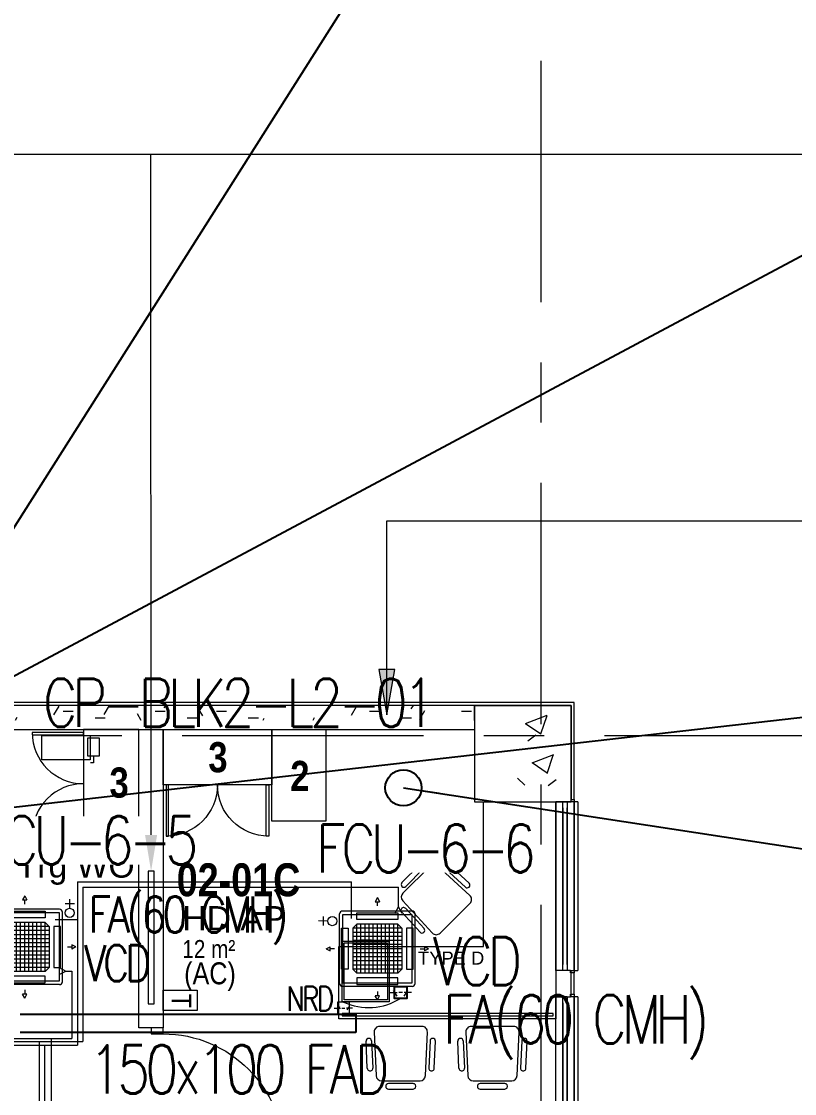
# Model space of a CAD drawing. Header units: millimetres. Extents: x 50620 to 404449, y -131543 to 97.
# Drawn here: x 359082 to 365490, y -30968 to -22075 of the extents above; entities that cross this region are included whole.
import ezdxf

# ---------------------------------------------------------------- set-up
doc = ezdxf.new("R2010")
doc.units = ezdxf.units.MM
for name, pattern in [('CONTINOUS', [0]), ('IDA - Grid Line', [3500, 2000, -500, 500, -500]), ('IDA - Hidden 065', [537.5, 375, -162.5])]:
    doc.linetypes.add(name, pattern=pattern)
for name, color, linetype, lineweight in [('1599_DB_A_BLK2_HQ_R21-2ND STOREY 20230517--$0$A-_DOOR----_E', 8, 'Continuous', 9), ('1599_DB_A_BLK2_HQ_R21-2ND STOREY 20230517--$0$A-_GENM----_M', 8, 'Continuous', 9), ('1599_DB_A_BLK2_HQ_R21-2ND STOREY 20230517--$0$A-_WIND----_E', 8, 'Continuous', 9), ('1599_DB_A_BLK2_HQ_R21-2ND STOREY 20230517--$0$S-_COLN----_E', 8, 'Continuous', 9), ('_CATCHMENT_DRAIN', 8, 'Continuous', 0), ('A-_ANOTTEXT_T', 8, 'Continuous', 0), ('A-_FLOR----_E', 8, 'Continuous', 9), ('A-_GENM----_M', 8, 'Continuous', 9), ('A-_HANR----_E1', 8, 'Continuous', 9), ('A-_HANR----_E3', 8, 'Continuous', 9), ('A-_ROOMNAME_A', 8, 'Continuous', 9), ('A-_WALL----_E', 8, 'Continuous', 9), ('A-_WALL----_E-1', 8, 'Continuous', 18), ('A-_WALL----_H-2', 8, 'Continuous', 9), ('A-_WALLPRTN_E', 8, 'Continuous', 9), ('A-_WIND----_E', 8, 'Continuous', 9), ('A-DETL-____-OTLN-5', 8, 'IDA - Hidden 065', 9), ('M-_ACMV TX', 6, 'Continuous', 25), ('M-_ACON----_E-N', 7, 'Continuous', 9), ('M-_ARCHI', 8, 'Continuous', 5), ('M-AC-TEXT', 5, 'CONTINOUS', 25), ('M-ACMV_CDP', 190, 'DRAIN_PIPE', 13), ('M-ACMV_CP', 1, 'Continuous', 20), ('M-ACMV_FAD', 3, 'Continuous', 25), ('M-ACMV_FAF', 3, 'Continuous', 25), ('M-ACMV_FCU', 5, 'Continuous', 25), ('M-ACMV_FLEXD', 222, 'Continuous', 25), ('M-ACMV_PW', 8, 'REFRIGERANT', 25), ('M-ACMV_REF-P', 134, '500-1-RP', 9), ('M-ACMV_REMOTE', 222, 'Continuous', 5), ('M-FA TEXT', 3, 'Continuous', 25), ('M_ACMV_ANNOTATION', 7, 'Continuous', 20), ('S-_COLN----_E', 8, 'Continuous', 5), ('S-_COLN----_E-1', 8, 'Continuous', 5), ('S-_COLN----_E-2', 8, 'Continuous', 5)]:
    doc.layers.add(name, color=color, linetype=linetype, lineweight=lineweight)
doc.layers.add('S-_ANOTGRID_E-1', color=9, linetype='IDA - Grid Line', lineweight=5, true_color=0x808080)
doc.styles.add('1599_DB_A_BLK2_HQ_R21-2ND STOREY 20230517--$0$Arial', font='arial.ttf')
doc.styles.add('Arial', font='arial.ttf', dxfattribs={"width": 0.8, "height": 300})
doc.styles.add('Arial Narrow', font='ARIALN.TTF', dxfattribs={"height": 100})
doc.styles.add('Arial Narrow_2', font='ARIALN.TTF', dxfattribs={"height": 90})
doc.styles.add('Arial Narrow_4', font='ARIALN.TTF', dxfattribs={"height": 375})
doc.styles.add('Arial Narrow_B_2', font='ARIALNB.TTF', dxfattribs={"height": 500})
doc.styles.add('Arial Narrow_B_4', font='ARIALNB.TTF', dxfattribs={"height": 500})
doc.styles.add('Arial_3', font='arial.ttf', dxfattribs={"height": 500})
doc.styles.add('ROMANS', font='romans.shx', dxfattribs={"width": 0.8})
doc.styles.get("Standard").update_dxf_attribs({"font": 'arial.ttf'})
doc.linetypes.add('500-1-RP', pattern='A,0.75,-0.5,0.75,-0.5,0.75,-0.5,0.75,-1.7,["RP",Standard,S=1,R=0,X=-1,Y=-0.5],-1.7', length=7.9)
doc.linetypes.add('BATTING', pattern='A,0.0001,-0.1,[134,ltypeshp.shx,S=0.1,R=0,X=-0.1,Y=0],-0.2,[134,ltypeshp.shx,S=0.1,R=180,X=0.1,Y=0],-0.1', length=0.4001)
doc.linetypes.add('DRAIN_PIPE', pattern='A,0.5,-0.2,["D",Standard,S=0.1,R=0,X=-0.1,Y=-0.05],-0.25', length=0.95)
doc.linetypes.add('REFRIGERANT', pattern='A,15,-5.08,["R",Standard,S=2.54,R=0,X=-2.54,Y=-1.27],-5.08', length=25.16)
doc.dimstyles.get("Standard").update_dxf_attribs({"dimtxt": 200, "dimasz": 150, "dimexe": 0.18, "dimexo": 0.0625, "dimgap": 10, "dimtad": 1, "dimtih": 1, "dimtoh": 1, "dimdec": 0, "dimzin": 0, "dimdsep": 46, "dimtxsty": 'Standard', "dimcen": 0.09, "dimclrd": 256, "dimclre": 256, "dimclrt": 256, "dimadec": 0, "dimazin": 0, "dimtfac": 1, "dimtdec": 0, "dimtofl": 0, "dimtmove": 0, "dimatfit": 3, "dimfxl": 1, "dimtolj": 1, "dimtzin": 0, "dimarcsym": 1})
pattern_1 = [(360, (102886.37, 38752.37), (1016, 254), [83.82, -678.18, 83.82, -678.18, -4064]), (360, (102886.37, 38752.37), (1016, 254), [-1524, 83.82, -1440.18, 83.82, -678.18, -1778]), (360, (102886.37, 38752.37), (1016, 254), [-3810, 83.82, -424.18, 83.82, -1186.18]), (120, (103267.37, 38879.37), (-727.97045, 752.8818), [83.82, -678.18, 83.82, -678.18, -4064]), (120, (103267.37, 38879.37), (-727.97045, 752.8818), [-1524, 83.82, -1440.18, 83.82, -678.18, -1778]), (120, (103267.37, 38879.37), (-727.97045, 752.8818), [-3810, 83.82, -424.18, 83.82, -1186.18]), (240, (103394.37, 39387.37), (-288.02955, -1006.8818), [83.82, -678.18, 83.82, -678.18, -4064]), (240, (103394.37, 39387.37), (-288.02955, -1006.8818), [-1524, 83.82, -1440.18, 83.82, -678.18, -1778]), (240, (103394.37, 39387.37), (-288.02955, -1006.8818), [-3810, 83.82, -424.18, 83.82, -1186.18])]

# ---------------------------------------------------------------- blocks, each defined once
blk = doc.blocks.new('A$C7208cd76')
at = {"layer": 'M-ACMV_FCU', "lineweight": 15}
for p, q in [((0, 424.1), (-17, 390.2)), ((-17, 390.2), (17, 390.2)), ((0, 424.1), (17, 390.2)), ((0, 356.2), (0, 390.2)), ((-312.5, 288.8), (-312.5, -288.8)), ((288.8, 312.5), (-288.8, 312.5)), ((288.9, 312.6), (288.9, 312.6)), ((312.5, 288.8), (312.5, -288.8)), ((312.6, 288.9), (312.6, 288.9)), ((-202.6, 169.6), (-169.6, 202.6)), ((-169.6, 202.6), (169.6, 202.6)), ((-169.6, 202.6), (-169.6, -202.6)), ((-135.7, 202.6), (-135.7, -202.6)), ((-101.8, 202.6), (-101.8, -202.6)), ((-67.9, 202.6), (-67.9, -202.6)), ((-33.9, 202.6), (-33.9, -202.6)), ((0, 202.6), (0, -202.6)), ((33.9, 202.6), (33.9, -202.6)), ((67.9, 202.6), (67.9, -202.6)), ((101.8, 202.6), (101.8, -202.6)), ((135.7, 202.6), (135.7, -202.6)), ((169.6, 202.6), (202.6, 169.6)), ((169.6, 202.6), (169.6, -202.6)), ((-202.6, 169.6), (-202.6, -169.6)), ((202.6, 169.6), (-202.6, 169.6)), ((202.6, 135.7), (-202.6, 135.7)), ((202.6, 101.8), (-202.6, 101.8)), ((202.6, 169.6), (202.6, -169.6)), ((-424.1, 0), (-390.2, 17)), ((-424.1, 0), (-390.2, -17)), ((-390.2, -17), (-390.2, 17)), ((-356.2, 0), (-390.2, 0)), ((202.6, 67.9), (-202.6, 67.9)), ((202.6, 33.9), (-202.6, 33.9)), ((202.6, 0), (-202.6, 0)), ((356.2, 0), (390.2, 0)), ((390.2, 17), (390.2, -17)), ((424.1, 0), (390.2, 17)), ((424.1, 0), (390.2, -17)), ((202.6, -33.9), (-202.6, -33.9)), ((202.6, -67.9), (-202.6, -67.9)), ((202.6, -101.8), (-202.6, -101.8)), ((202.6, -135.7), (-202.6, -135.7)), ((-169.6, -202.6), (-202.6, -169.6)), ((202.6, -169.6), (-202.6, -169.6)), ((169.6, -202.6), (202.6, -169.6)), ((-169.6, -202.6), (169.6, -202.6)), ((288.8, -312.5), (-288.8, -312.5)), ((17, -390.2), (-17, -390.2)), ((0, -424.1), (-17, -390.2)), ((0, -356.2), (0, -390.2)), ((0, -424.1), (17, -390.2))]:
    blk.add_line(p, q, dxfattribs=at)
for points in [[(285, 285), (285, -285), (-285, -285), (-285, 285)], [(-169.6, 241.6), (169.6, 241.6), (169.6, 297.9), (-169.6, 297.9)], [(-241.6, 169.6), (-241.6, -169.6), (-297.9, -169.6), (-297.9, 169.6)], [(241.6, 169.6), (241.6, -169.6), (297.9, -169.6), (297.9, 169.6)], [(-169.6, -241.6), (169.6, -241.6), (169.6, -297.9), (-169.6, -297.9)]]:
    blk.add_lwpolyline(points, close=True, dxfattribs=at)
for centre, start, end in [((-288.8, 288.8), 90, 180), ((288.8, 288.8), 0, 90), ((-288.8, -288.8), 180, 270), ((288.8, -288.8), 270, 0)]:
    blk.add_arc(centre, 23.7, start, end, dxfattribs=at)
blk = doc.blocks.new('SSO')
at = {"layer": 'M-ACMV_PW', "color": 1, "linetype": 'ByBlock', "lineweight": 5}
for points in [[(1064816, 20822), (1064727, 20823)], [(1064816, 20822), (1064727, 20823)], [(1064771, 20778), (1064772, 20867)], [(1064771, 20778), (1064772, 20867)], [(1064771, 20778), (1064772, 20867)], [(1064771, 20778), (1064772, 20867)], [(1064771, 20778), (1064772, 20867)], [(1064771, 20778), (1064772, 20867)]]:
    blk.add_lwpolyline(points, dxfattribs=at)
blk.add_circle((1064770, 20734), 44.6, dxfattribs=at)
blk.add_circle((1064770, 20734), 44.6, dxfattribs=at)
blk = doc.blocks.new('A$C81577ca4')
at = {"layer": 'M-ACMV_REF-P', "lineweight": 0, "ltscale": 0.75}
for p, q in [((-36, -125), (-86, -125)), ((19, -95), (-36, -125)), ((19, -155), (-36, -125))]:
    blk.add_line(p, q, dxfattribs=at)
blk = doc.blocks.new('A$C49267d6b')
at = {"layer": 'M-_ACON----_E-N', "lineweight": 0}
for p, q in [((-25.4, 76.2), (12.7, 101.6)), ((0, 127), (0, 76.2)), ((-25.4, 25.4), (12.7, 0)), ((0, 63.5), (0, 38.1)), ((0, -25.4), (0, 25.4))]:
    blk.add_line(p, q, dxfattribs=at)
blk = doc.blocks.new('A$Ce886c8c0')
at = {"layer": 'M-ACMV_CP', "lineweight": 0}
blk.add_lwpolyline([(200, -200), (200, 200), (0, 200), (0, -200)], close=True, dxfattribs=at)
blk.add_solid([(0, -200), (200, -200), (200, 200), (0, -200)], dxfattribs=at)
blk = doc.blocks.new('A$C8dc4c4a2')
at = {"layer": 'M-ACMV_CP', "lineweight": 5}
blk.add_lwpolyline([(0, 56.8), (0, -37.5), (150.8, -37.5), (150.8, 56.8)], close=True, dxfattribs=at)
blk.add_lwpolyline([(150.8, 9.6), (207.5, 9.6), (207.5, 34.6)], dxfattribs=at)
blk = doc.blocks.new('A$Cf9bb631b')
at = {"layer": 'M-_ACON----_E-N', "lineweight": 0}
for p, q in [((-53, -35), (53, 35)), ((0, 125), (0, -63)), ((-53, -335), (53, -265)), ((0, -109), (0, -203)), ((0, -437), (0, -250))]:
    blk.add_line(p, q, dxfattribs=at)
blk = doc.blocks.new('A$C7a70254e')
at = {"layer": 'M-ACMV_FAD', "lineweight": 0}
blk.add_lwpolyline([(-50, 50), (50, 50), (50, -50), (-50, -50)], close=True, dxfattribs=at)
at = {"xscale": 0.269973, "yscale": 0.269973, "zscale": 0.269973, "rotation": 270}
blk.add_blockref('A$Cf9bb631b', (42.2, 0), dxfattribs=at)
blk = doc.blocks.new('IDA - Casement w Top Hung - 2 Panels - 1400L X 1800H - B2-AW01-3560472-BLK 2 2ND STOREY PLAN')
at = {"layer": 'A-_WIND----_E'}
for p, q in [((-700, 17.5), (700, 17.5)), ((-700, 17.5), (-700, -17.5)), ((-615, 17.5), (-650, 17.5)), ((-650, 17.5), (-25, 17.5)), ((-650, 17.5), (650, 17.5)), ((650, 17.5), (-650, 17.5)), ((-35, 17.5), (-615, 17.5)), ((-615, 17.5), (-60, 17.5)), ((0, 17.5), (-35, 17.5)), ((-24.9, 17.5), (25, 17.5)), ((35, 17.5), (0, 17.5)), ((25, 17.5), (650, 17.5)), ((615, 17.5), (35, 17.5)), ((60, 17.5), (615, 17.5)), ((650, 17.5), (615, 17.5)), ((700, 17.5), (700, -17.5)), ((700, -17.5), (-700, -17.5)), ((-650, -17.5), (-615, -17.5)), ((-25, -17.5), (-650, -17.5)), ((650, -17.5), (-650, -17.5)), ((650, -17.5), (-650, -17.5)), ((-615, -17.5), (-35, -17.5)), ((-60, -17.5), (-615, -17.5)), ((-35, -17.5), (0, -17.5)), ((-24.9, -17.5), (25, -17.5)), ((0, -17.5), (35, -17.5)), ((650, -17.5), (25, -17.5)), ((35, -17.5), (615, -17.5)), ((615, -17.5), (60, -17.5)), ((615, -17.5), (650, -17.5))]:
    blk.add_line(p, q, dxfattribs=at)
blk = doc.blocks.new('Wall Motif - Type 1-2673956-BLK 2 2ND STOREY PLAN')
at = {"layer": 'A-_GENM----_M'}
for p, q in [((-575, -75), (825, -75)), ((-575, -75), (-575, -105)), ((-525, -75), (81.1, -75)), ((-481.1, -75), (125, -75)), ((-481.1, -75), (731.1, -75)), ((125, -75), (731.1, -75)), ((168.9, -75), (775, -75)), ((825, -105), (825, -75)), ((825, -105), (-575, -105)), ((81.1, -105), (-525, -105)), ((125, -105), (-481.1, -105)), ((731.1, -105), (-481.1, -105)), ((731.1, -105), (125, -105)), ((775, -105), (168.9, -105))]:
    blk.add_line(p, q, dxfattribs=at)
blk = doc.blocks.new('1599_DB_A_BLK2_HQ_R21-2ND STOREY 20230517--$0$IDA - F - Single - Swing - 1100L X 2200H - B2-TD01-3240952-LINKVIEW_BLK2_3RD STOREY')
at = {"layer": '1599_DB_A_BLK2_HQ_R21-2ND STOREY 20230517--$0$A-_DOOR----_E'}
for p, q in [((-550, 50), (-500, 50)), ((-500, 50), (-500, -50)), ((500, 50), (550, 50)), ((500, -50), (500, 50)), ((-500, -50), (-550, -50)), ((450, -50), (500, -50)), ((450, -1050), (450, -50)), ((500, -50), (500, -1050)), ((550, -50), (500, -50)), ((500, -1050), (450, -1050))]:
    blk.add_line(p, q, dxfattribs=at)
blk.add_arc((500, -50), 1000, 180, 270, dxfattribs=at)
blk = doc.blocks.new('1599_DB_A_BLK2_HQ_R21-2ND STOREY 20230517--$0$Wall Motif - Type 1-2673956-LINKVIEW_BLK2_2ND STOREY')
at = {"layer": '1599_DB_A_BLK2_HQ_R21-2ND STOREY 20230517--$0$A-_GENM----_M'}
for p, q in [((-575, -75), (825, -75)), ((-575, -75), (-575, -105)), ((825, -105), (825, -75)), ((825, -105), (-575, -105))]:
    blk.add_line(p, q, dxfattribs=at)
blk = doc.blocks.new('1599_DB_A_BLK2_HQ_R21-2ND STOREY 20230517--$0$IDA - Casement w Top Hung - 2 Panels - 1400L X 1800H - B2-AW01-3560472-LINKVIEW_BLK2_2ND STOREY')
at = {"layer": '1599_DB_A_BLK2_HQ_R21-2ND STOREY 20230517--$0$A-_WIND----_E'}
for p, q in [((-700, 17.5), (700, 17.5)), ((-700, 17.5), (-700, -17.5)), ((700, 17.5), (700, -17.5)), ((700, -17.5), (-700, -17.5))]:
    blk.add_line(p, q, dxfattribs=at)
blk = doc.blocks.new('Railing - Railing-8992885-SITE_2ND STOREY PLAN')
at = {"layer": 'A-_HANR----_E3'}
for points in [[(-115612.3, -36902.4), (-115612.3, -34352.4, 0.414214), (-131611.4, -18353.3), (-138586.4, -18353.3, 0.096396), (-141586, -18937, 0.6742)], [(-115812.3, -36902.4), (-115812.3, -34352.4, 0.414214), (-131611.4, -18553.3), (-138586.4, -18553.3, 0.096396), (-141511, -19122.4, 0.096396)], [(-115869.1, -36902.4), (-115869.1, -34352.4, 0.414214), (-131611.4, -18610.1), (-138586.4, -18610.1, 0.096396), (-141489.7, -19175.1, 0.096396)], [(-115895.3, -36902.4), (-115895.3, -34352.4, 0.414214), (-131611.4, -18636.3), (-138586.4, -18636.3, 0.096396), (-141479.9, -19199.4, 0.096396)], [(-115896.9, -36352.4), (-115896.9, -34352.4, 0.414214), (-131611.4, -18637.9), (-138586.4, -18637.9, 0.096396), (-141479.3, -19200.8, 0.096396)]]:
    blk.add_lwpolyline(points, format="xyb", dxfattribs=at)
blk = doc.blocks.new('ARCHI 2ND_2024 09 11')
at = {"layer": '1599_DB_A_BLK2_HQ_R21-2ND STOREY 20230517--$0$S-_COLN----_E', "lineweight": 5}
h = blk.add_hatch(dxfattribs=at)
h.set_pattern_fill('FP_3', color=8, style=0, pattern_type=2)
h.set_pattern_definition([(6e-11, (-28420.7, -3975.34), (1016, 254), [83.82, -678.18, 83.82, -678.18, -4064]), (6e-11, (-28420.7, -3975.34), (1016, 254), [-1524, 83.82, -1440.18, 83.82, -678.18, -1778]), (6e-11, (-28420.7, -3975.34), (1016, 254), [-3810, 83.82, -424.18, 83.82, -1186.18]), (120, (-28039.7, -3848.34), (-727.9705, 752.882), [83.82, -678.18, 83.82, -678.18, -4064]), (120, (-28039.7, -3848.34), (-727.9705, 752.882), [-1524, 83.82, -1440.18, 83.82, -678.18, -1778]), (120, (-28039.7, -3848.34), (-727.9705, 752.882), [-3810, 83.82, -424.18, 83.82, -1186.18]), (240, (-27912.7, -3340.34), (-288.0295, -1006.882), [83.82, -678.18, 83.82, -678.18, -4064]), (240, (-27912.7, -3340.34), (-288.0295, -1006.882), [-1524, 83.82, -1440.18, 83.82, -678.18, -1778]), (240, (-27912.7, -3340.34), (-288.0295, -1006.882), [-3810, 83.82, -424.18, 83.82, -1186.18])])
h.paths.add_polyline_path([(-22253.6, 125), (-22150, 125), (-22150, 250), (-35450, 250), (-35450, 125), (-25160, 125)], flags=0)
h = blk.add_hatch(dxfattribs=at)
h.set_pattern_fill('FP_1', color=8, style=0, pattern_type=2)
h.set_pattern_definition([(50, (-28420.7, -3975.3), (1821.84, -159.4), [190.5, -2095.5]), (355, (-28420.7, -3975.3), (-352.43, 1910.57), [152.4, -1676.4]), (100.45, (-28268.9, -3988.6), (1469.43, 1751.17), [161.9, -1780.9]), (46.184, (-28420.7, -3467.3), (2710.8, -420.4), [285.75, -3143.25]), (96.636, (-28194.8, -3502.4), (2374, 2474.3), [242.85, -2671.35]), (351.184, (-28420.7, -3467.3), (2374.05, 2474.3), [228.6, -2514.6]), (21, (-28166.7, -3594.3), (1516.14, -1022.65), [190.5, -2095.5]), (326, (-28166.7, -3594.3), (618, 1841.9), [152.4, -1676.4]), (71.45, (-28040.4, -3679.6), (2134.17, 819.2), [161.9, -1780.9]), (37.5, (-28420.7, -3975.34), (30.886, 845.55), [83.82, -1572.26, 83.82, -1617.98, -1682.75]), (37.5, (-28420.7, -3975.34), (30.886, 845.55), [-3357.88, 83.82, -1598.93]), (7.5, (-28420.7, -3975.3), (668.2, 1001.81), [83.82, -886.46, 83.82, -1534.16, -641.35]), (7.5, (-28420.7, -3975.3), (668.2, 1001.81), [-2588.26, 83.82, -557.53]), (327.5, (-28987.1, -3975.34), (1355.91, -57.29), [83.82, -551.18, 83.82, -1897.38, -2628.9]), (327.5, (-28987.1, -3975.34), (1355.91, -57.29), [-2616.2, 83.82, -2545.08]), (317.5, (-29241.1, -3975.3), (1481.3, 254.27), [83.82, -741.68, 83.82, -1231.9, -1866.9]), (317.5, (-29241.1, -3975.3), (1481.3, 254.27), [-2141.22, 83.82, -1783.08])])
h.paths.add_polyline_path([(-21350, -550), (-21350, 250), (-22150, 250), (-22150, -550), (-21382.7, -550)], flags=0)
at = {"layer": 'A-_ANOTTEXT_T', "lineweight": 5}
blk.add_hatch(color=8, dxfattribs=at).paths.add_polyline_path([(-22877, 171.5), (-22810.8, 546.5), (-22943.1, 546.5)])
at = {"layer": 'A-_WALL----_H-2', "lineweight": 5}
h = blk.add_hatch(dxfattribs=at)
h.set_pattern_fill('FP_3', color=256, style=0, pattern_type=2)
h.set_pattern_definition(pattern_1)
h.paths.add_polyline_path([(-25260, 125), (-22150, 125), (-22150, 250), (-35450, 250), (-35450, 125), (-27677.6, 125)])
h = blk.add_hatch(dxfattribs=at)
h.set_pattern_fill('FP_3', color=256, style=0, pattern_type=2)
h.set_pattern_definition(pattern_1)
h.paths.add_polyline_path([(-21355, -18425), (-21350, -18425), (-21350, -18183.3), (-21355, -18183.3), (-21355, -18163.3), (-21350, -18163.3), (-21350, -17970), (-21355, -17970), (-21355, -17950), (-21475, -17950), (-21475, -18425)])
h.paths.add_polyline_path([(-21382.7, -16550), (-21355, -16550), (-21355, -16530), (-21350, -16529.2), (-21350, -16220), (-21355, -16220), (-21355, -16200), (-21475, -16200), (-21475, -16550), (-21417.7, -16550)])
h.paths.add_polyline_path([(-21382.7, -12600), (-21355, -12600), (-21353.3, -12580), (-21350, -12580), (-21350, -12353), (-21355, -12353), (-21355, -12333), (-21475, -12333), (-21475, -12600), (-21417.7, -12600)])
h.paths.add_polyline_path([(-21355, -10933), (-21355, -10913), (-21350, -10912.2), (-21350, -10687), (-21355, -10687), (-21355, -10667), (-21475, -10667), (-21475, -10933), (-21360.7, -10933)])
h.paths.add_polyline_path([(-21417.7, -9267), (-21355, -9267), (-21355, -9247), (-21350, -9247), (-21350, -9020), (-21355, -9020), (-21355, -9000), (-21475, -9000), (-21475, -9267)])
h.paths.add_polyline_path([(-21382.7, -5400), (-21355, -5400), (-21355, -5380), (-21350, -5380), (-21350, -5203.3), (-21355, -5203.3), (-21355, -5183.3), (-21475, -5183.3), (-21475, -5400), (-21417.7, -5400)])
h.paths.add_polyline_path([(-21382.7, -3783.3), (-21355, -3783.3), (-21355, -3763.3), (-21350, -3762.5), (-21350, -3582.5), (-21355, -3582.5), (-21355, -3566.7), (-21475, -3566.7), (-21475, -3783.3), (-21417.7, -3783.3)])
h.paths.add_polyline_path([(-21417.7, -2166.7), (-21355, -2166.7), (-21355, -2146.7), (-21350, -2146.7), (-21350, -1970), (-21355, -1970), (-21355, -1950), (-21475, -1950), (-21475, -2166.7)])
at = {"layer": 'S-_COLN----_E-2', "lineweight": 5}
h = blk.add_hatch(dxfattribs=at)
h.set_pattern_fill('FP_40', color=256, style=0, pattern_type=2)
h.set_pattern_definition([(50, (102886.4, 38752.4), (1821.841, -159.39), [190.5, -2095.5]), (355, (102886.4, 38752.4), (-352.428, 1910.567), [152.4, -1676.4]), (100.451, (103038.2, 38739.1), (1469.426, 1751.166), [161.9, -1780.9]), (46.184, (102886.4, 39260.4), (2710.79, -420.428), [285.75, -3143.25]), (96.636, (103112.3, 39225.3), (2374.026, 2474.276), [242.85, -2671.35]), (351.184, (102886.4, 39260.4), (2374.05, 2474.25), [228.6, -2514.6]), (21, (103140.4, 39133.4), (1516.143, -1022.652), [190.5, -2095.5]), (326, (103140.4, 39133.4), (618.02, 1841.88), [152.4, -1676.4]), (71.451, (103266.7, 39048.2), (2134.171, 819.212), [161.9, -1780.9]), (37.5, (102886.4, 38752.4), (30.886, 845.5504), [83.82, -1572.26, 83.82, -1617.98, -1682.75]), (37.5, (102886.4, 38752.4), (30.886, 845.5504), [-3357.88, 83.82, -1598.93]), (7.5, (102886.4, 38752.4), (668.1966, 1001.806), [83.82, -886.46, 83.82, -1534.16, -641.35]), (7.5, (102886.4, 38752.4), (668.1966, 1001.806), [-2588.26, 83.82, -557.53]), (327.5, (102319.95, 38752.4), (1355.9093, -57.2896), [83.82, -551.18, 83.82, -1897.38, -2628.9]), (327.5, (102319.95, 38752.4), (1355.9093, -57.2896), [-2616.2, 83.82, -2545.08]), (317.5, (102066, 38752.4), (1481.293, 254.266), [83.82, -741.68, 83.82, -1231.9, -1866.9]), (317.5, (102066, 38752.4), (1481.293, 254.266), [-2141.22, 83.82, -1783.08])])
h.paths.add_polyline_path([(-21475, -550), (-21350, -550), (-21350, 250), (-22150, 250), (-22150, -550), (-21577.6, -550)])
at = {"color": 8, "linetype": 'ByBlock', "lineweight": 5}
blk.add_line((-24832.3, 4821.4), (-24832.7, 4821.4), dxfattribs=at)
at = {"color": 8, "lineweight": 5}
for p, q in [((-22751.5, -1220), (-22606.6, -1075.1)), ((-22743.7, -1308.4), (-22518.2, -1082.9)), ((-22574.7, -1106.9), (-22719.7, -1251.8)), ((-22456, -1081.5), (-22188.7, -1326.1)), ((-22225.8, -1257.8), (-22391.7, -1105.9)), ((-22361.4, -1072.7), (-22194.7, -1225.3)), ((-22500.4, -1637.9), (-22745.1, -1370.6)), ((-22187.3, -1391.2), (-22435.4, -1639.3)), ((-22753.9, -1465.2), (-22601.3, -1631.9)), ((-22568.7, -1600.8), (-22720.7, -1434.8)), ((-22856.5, -1709), (-23246.5, -1709)), ((-22856.5, -1709), (-23246.5, -1709)), ((-23246.5, -2208.5), (-23246.5, -1709)), ((-22871.5, -1724), (-23231.5, -1724)), ((-23231.5, -2193.5), (-23231.5, -1724)), ((-23099.5, -1698.1), (-23099.5, -1709)), ((-23003.5, -1698.1), (-23099.5, -1698.1)), ((-23003.5, -1698.1), (-23003.5, -1709)), ((-22871.5, -1759), (-22871.5, -1724)), ((-22871.5, -1759), (-22871.5, -2193.5)), ((-22856.5, -1759), (-22856.5, -1709)), ((-22856.5, -1759), (-22856.5, -2208.5)), ((-22856.5, -2208.5), (-23246.5, -2208.5)), ((-22871.5, -2193.5), (-23231.5, -2193.5)), ((-22981.6, -2459.5), (-22965.6, -2821.5)), ((-22585.7, -2412.5), (-22936.6, -2412.5)), ((-22556.8, -2821.5), (-22540.7, -2459.5)), ((-22221.8, -2459.5), (-22205.8, -2821.5)), ((-21825.9, -2412.5), (-22176.9, -2412.5)), ((-21797, -2821.5), (-21781, -2459.5)), ((-23038.7, -2760.8), (-23048.7, -2535)), ((-23003.7, -2534), (-22993.7, -2758.8)), ((-22518.6, -2534), (-22528.6, -2758.8)), ((-22483.6, -2760.8), (-22473.7, -2535)), ((-22278.9, -2760.8), (-22288.9, -2535)), ((-22243.9, -2534), (-22234, -2758.8)), ((-21758.9, -2534), (-21768.8, -2758.8)), ((-21723.9, -2760.8), (-21713.9, -2535)), ((-22920.6, -2864.5), (-22601.7, -2864.5)), ((-22658.7, -2887.5), (-22863.7, -2887.5)), ((-22863.7, -2932.5), (-22658.7, -2932.5)), ((-22160.8, -2864.5), (-21841.9, -2864.5)), ((-21898.9, -2887.5), (-22103.9, -2887.5)), ((-22103.9, -2932.5), (-21898.9, -2932.5))]:
    blk.add_line(p, q, dxfattribs=at)
at = {"color": 8, "linetype": 'ByBlock', "lineweight": 5}
for points in [[(-24832.7, 4821.5), (-24832.7, 4821.4)], [(-24831.2, -825), (-24832.3, 4821.4)]]:
    blk.add_lwpolyline(points, dxfattribs=at)
at = {"color": 8, "lineweight": 5}
for points in [[(-22075, -550), (-21475, -550), (-21475, -2350), (-23275, -2350), (-23275, -1750), (-22075, -1750)], [(-21497.8, -2325), (-21497.8, -2305), (-23247.8, -2305), (-23247.8, -2325)]]:
    blk.add_lwpolyline(points, close=True, dxfattribs=at)
for centre, radius, start, end in [((-22376.6, -1089.3), 22.5, 47.52701, 227.53259), ((-22590.6, -1091), 22.5, 315, 135), ((-22486.4, -1114.7), 45, 47.53259, 135), ((-22735.6, -1235.9), 22.5, 135, 315), ((-22210.6, -1241.2), 22.5, 227.53259, 45), ((-22711.9, -1340.2), 45, 135, 222.46741), ((-22711.9, -1340.2), 45, 135, 222.46741), ((-22219.1, -1359.3), 45, 315, 47.53259), ((-22737.3, -1450), 22.5, 42.46741, 222.47299), ((-22585.3, -1616), 22.5, 225, 42.46741), ((-22467.2, -1607.5), 45, 222.46741, 315), ((-22936.6, -2457.5), 45, 90, 182.53259), ((-22585.7, -2457.5), 45, 357.46741, 90), ((-22176.9, -2457.5), 45, 90, 182.53259), ((-21825.9, -2457.5), 45, 357.46741, 90), ((-23026.2, -2535), 22.5, 2.53259, 180), ((-22496.2, -2535), 22.5, 360, 177.46741), ((-22266.4, -2535), 22.5, 2.53259, 180), ((-21736.4, -2535), 22.5, 360, 177.46741), ((-23016.2, -2759.8), 22.5, 182.52701, 2.53259), ((-22920.6, -2819.5), 45, 182.53259, 270), ((-22601.7, -2819.5), 45, 270, 357.46741), ((-22506.1, -2759.8), 22.5, 177.46741, 357.47299), ((-22256.4, -2759.8), 22.5, 182.52701, 2.53259), ((-22160.8, -2819.5), 45, 182.53259, 270), ((-21841.9, -2819.5), 45, 270, 357.46741), ((-21746.3, -2759.8), 22.5, 177.46741, 357.47299), ((-22863.7, -2910), 22.5, 90, 270), ((-22658.7, -2910), 22.5, 270, 90), ((-22103.9, -2910), 22.5, 90, 270), ((-21898.9, -2910), 22.5, 270, 90)]:
    blk.add_arc(centre, radius, start, end, dxfattribs=at)
blk.add_solid([(-24780.9, -825, -256.6), (-24830.8, -1125, -256.6), (-24880.9, -825, -256.6)], dxfattribs=at)
at = {"layer": '1599_DB_A_BLK2_HQ_R21-2ND STOREY 20230517--$0$S-_COLN----_E', "color": 8, "lineweight": 5}
for p, q in [((-21325, 275), (-36275, 275)), ((-21325, -530), (-21325, 275)), ((-21350, 250), (-36250, 250)), ((-22150, 125), (-22150, 250)), ((-22150, 250), (-22150, 125)), ((-21475, 250), (-22150, 250)), ((-21350, 250), (-21475, 250)), ((-21350, 250), (-21350, -530)), ((-21350, -530), (-21350, 250)), ((-22150, 125), (-22150, -550)), ((-35450, 50), (-22150, 50)), ((-21350, -530), (-21325, -530)), ((-21350, -550), (-21350, -530)), ((-21325, -530), (-21325, -550)), ((-22150, -550), (-21417.7, -550)), ((-21475, -1950), (-21475, -550)), ((-21382.7, -550), (-21350, -550)), ((-21325, -550), (-21350, -550)), ((-21325, -550), (-21325, -1950)), ((-21417.7, -1950), (-21475, -1950)), ((-21475, -1950), (-21475, -2166.7)), ((-21355, -1950), (-21382.7, -1950)), ((-21355, -1950), (-21325, -1950)), ((-21355, -1970), (-21355, -1950)), ((-21350, -1970), (-21350, -1950)), ((-21325, -1950), (-21325, -1970)), ((-21325, -1970), (-21355, -1970)), ((-21350, -2146.7), (-21350, -1970)), ((-21325, -2146.7), (-21325, -1970)), ((-21475, -3566.7), (-21475, -2166.7)), ((-21475, -2166.7), (-21417.7, -2166.7)), ((-21382.7, -2166.7), (-21355, -2166.7)), ((-21355, -2146.7), (-21325, -2146.7)), ((-21355, -2166.7), (-21355, -2146.7)), ((-21325, -2166.7), (-21355, -2166.7)), ((-21350, -2166.7), (-21350, -2146.7)), ((-21325, -2146.7), (-21325, -2166.7)), ((-21325, -2166.7), (-21325, -3562.5)), ((-24731.2, -2425), (-24931.2, -2425))]:
    blk.add_line(p, q, dxfattribs=at)
for points in [[(-25391.2, 25), (-25816.2, 25), (-25816.2, 5), (-25391.2, 5)], [(-25391.2, 25), (-25816.2, 25), (-25816.2, 5), (-25391.2, 5)], [(-24931.2, 50), (-25391.2, 50), (-25391.2, -850), (-24931.2, -850)], [(-24931.2, 50), (-25391.2, 50), (-25391.2, -850), (-24931.2, -850)], [(-23831.2, 50), (-23831.2, -410), (-24731.2, -410), (-24731.2, 50)], [(-23831.2, 50), (-23383.2, 50), (-23383.2, -711), (-23831.2, -711)], [(-24706.2, -410), (-24706.2, -835), (-24686.2, -835), (-24686.2, -410)], [(-23856.2, -410), (-23856.2, -835), (-23876.2, -835), (-23876.2, -410)], [(-25391.2, -825), (-25816.2, -825), (-25816.2, -805), (-25391.2, -805)], [(-25391.2, -825), (-25816.2, -825), (-25816.2, -805), (-25391.2, -805)], [(-24856.2, -2225), (-24806.2, -2225), (-24806.2, -1125), (-24856.2, -1125)]]:
    blk.add_lwpolyline(points, close=True, dxfattribs=at)
for points in [[(-24931.2, -2425), (-24931.2, 50)], [(-24731.2, 50), (-24731.2, -2425)]]:
    blk.add_lwpolyline(points, dxfattribs=at)
for centre, start, end in [((-25391.2, 25), 180, 270), ((-25391.2, 25), 180, 270), ((-25391.2, -825), 90, 180), ((-25391.2, -825), 90, 180)]:
    blk.add_arc(centre, 425, start, end, dxfattribs=at)
at = {"layer": '1599_DB_A_BLK2_HQ_R21-2ND STOREY 20230517--$0$S-_COLN----_E', "color": 8, "lineweight": 5, "extrusion": (5.42101e-20, -1.69407e-21, -1)}
for centre, start, end in [((24706.2, -410), 180, 270), ((23856.2, -410), 270, 360)]:
    blk.add_arc(centre, 425, start, end, dxfattribs=at)
at = {"layer": '_CATCHMENT_DRAIN', "color": 8, "lineweight": 5}
blk.add_lwpolyline([(-12125.1, 4412), (-12138.1, 5063.8), (-12177.9, 5726.6), (-12244.2, 6387.2), (-12336.8, 7044.7), (-12455.7, 7697.9), (-12600.6, 8345.9), (-12771.3, 8987.5), (-12967.5, 9621.8), (-13188.9, 10247.8), (-13435.2, 10864.4), (-13705.9, 11470.6), (-14000.7, 12065.6), (-14319, 12648.3), (-14660.4, 13217.8), (-15024.3, 13773.1), (-15410, 14313.5), (-15817.1, 14838), (-16244.9, 15345.9), (-16692.6, 15836.2), (-17159.5, 16308.2), (-17645, 16761.2), (-18148.1, 17194.4), (-18668.2, 17607.1), (-19204.4, 17998.7), (-19755.8, 18368.5), (-20321.6, 18716), (-20900.8, 19040.6), (-21492.5, 19341.8), (-22095.8, 19619), (-22709.7, 19872), (-23333.3, 20100.1), (-23965.4, 20303.2), (-24605.2, 20480.8), (-25251.5, 20632.7), (-25903.5, 20758.6), (-26559.9, 20858.3), (-27219.8, 20931.7), (-27882.1, 20978.7), (-28525.7, 20998.5, 0.007226), (-28600.9, 20999.8), (-29198.8, 21000.9)], format="xyb", dxfattribs=at)
at = {"layer": 'A-_ANOTTEXT_T', "color": 8, "lineweight": 5}
for p, q in [((-32587.2, 4821.4), (-1945.3, 4821.5)), ((-22877, 1780.3), (-2125, 1780.3)), ((-22877, 171.5), (-22877, 1780.3)), ((-22810.8, 546.5), (-22943.1, 546.5)), ((-22943.1, 546.5), (-22877, 171.5)), ((-22877, 171.5), (-22810.8, 546.5))]:
    blk.add_line(p, q, dxfattribs=at)
at = {"layer": 'A-_FLOR----_E', "lineweight": 5}
for p, q in [((-21350, 250), (-36250, 250)), ((-21350, -550), (-21350, 250)), ((-21350, -2166.7), (-21350, -1950))]:
    blk.add_line(p, q, dxfattribs=at)
at = {"layer": 'A-_WALL----_E', "lineweight": 5}
for p, q in [((-22150, 250), (-35450, 250)), ((-22150, 125), (-22150, 250)), ((-22150, 250), (-21475, 250)), ((-21475, 250), (-21350, 250)), ((-21350, 250), (-21350, -530)), ((-21475, -1950), (-21475, -550)), ((-21325, -550), (-21475, -550)), ((-21325, -550), (-21325, -1950)), ((-21355, -1950), (-21475, -1950)), ((-21355, -1950), (-21325, -1950)), ((-21350, -2146.7), (-21350, -1970)), ((-21475, -3566.7), (-21475, -2166.7)), ((-21475, -2166.7), (-21355, -2166.7)), ((-21325, -2166.7), (-21355, -2166.7)), ((-21325, -2166.7), (-21325, -3562.5))]:
    blk.add_line(p, q, dxfattribs=at)
at = {"layer": 'A-_WALL----_E-1', "lineweight": 5}
for p, q in [((-21475, 275), (-36125, 275)), ((-21350, 275), (-21475, 275)), ((-21325, 275), (-21350, 275)), ((-21325, -530), (-21325, 275)), ((-21350, -530), (-21325, -530)), ((-21475, -1950), (-21475, -2166.7)), ((-21355, -1950), (-21475, -1950)), ((-21355, -1970), (-21355, -1950)), ((-21325, -1970), (-21355, -1970)), ((-21325, -2146.7), (-21325, -1970)), ((-21475, -2166.7), (-21355, -2166.7)), ((-21355, -2166.7), (-21355, -2146.7)), ((-21355, -2146.7), (-21325, -2146.7))]:
    blk.add_line(p, q, dxfattribs=at)
at = {"layer": 'A-DETL-____-OTLN-5', "color": 8, "lineweight": 5}
for points in [[(-12274.9, 4409), (-12287.9, 5057.8), (-12327.3, 5714.6), (-12393, 6369.3), (-12484.8, 7020.8), (-12602.6, 7668.2), (-12746.2, 8310.3), (-12915.3, 8946.1), (-13109.8, 9574.7), (-13329.2, 10195), (-13573.3, 10806), (-13841.6, 11406.8), (-14133.7, 11996.4), (-14449.1, 12573.8), (-14787.4, 13138.1), (-15148, 13688.5), (-15530.3, 14224), (-15933.7, 14743.8), (-16357.5, 15247), (-16801.2, 15732.9), (-17263.9, 16200.7), (-17745, 16649.6), (-18243.6, 17078.8), (-18759, 17487.8), (-19290.4, 17875.9), (-19836.8, 18242.4), (-20397.5, 18586.8), (-20971.5, 18908.4), (-21557.8, 19206.9), (-22155.7, 19481.6), (-22764.1, 19732.3), (-23382, 19958.4), (-24008.4, 20159.6), (-24642.4, 20335.6), (-25282.9, 20486.1), (-25928.9, 20610.9), (-26579.4, 20709.7), (-27233.4, 20782.5), (-27889.7, 20829), (-28530.3, 20848.8, 0.007226), (-28601.2, 20849.9), (-29199.1, 20851)], [(-12575.6, 4403), (-12588.5, 5045.8), (-12627.2, 5690.6), (-12691.7, 6333.3), (-12781.8, 6972.9), (-12897.5, 7608.4), (-13038.4, 8238.8), (-13204.5, 8863), (-13395.4, 9480.1), (-13610.8, 10089), (-13850.4, 10688.9), (-14113.7, 11278.7), (-14400.5, 11857.5), (-14710.2, 12424.3), (-15042.3, 12978.3), (-15396.3, 13518.6), (-15771.6, 14044.3), (-16167.6, 14554.6), (-16583.7, 15048.7), (-17019.3, 15525.7), (-17473.5, 15984.9), (-17945.8, 16425.5), (-18435.3, 16847), (-18941.3, 17248.5), (-19462.9, 17629.4), (-19999.4, 17989.2), (-20549.8, 18327.3), (-21113.3, 18643.1), (-21688.9, 18936.1), (-22275.8, 19205.8), (-22873.1, 19451.9), (-23479.7, 19673.8), (-24094.7, 19871.4), (-24717, 20044.2), (-25345.8, 20191.9), (-25980.1, 20314.4), (-26618.7, 20411.4), (-27260.6, 20482.9), (-27904.9, 20528.6), (-28539.6, 20548.1, 0.007226), (-28601.7, 20549.1), (-29199.6, 20550.3)], [(-12725.8, 4400), (-12738.6, 5039.8), (-12777, 5678.6), (-12840.9, 6315.3), (-12930.2, 6949), (-13044.7, 7578.5), (-13184.4, 8203), (-13348.9, 8821.4), (-13538, 9432.8), (-13751.4, 10036.1), (-13988.8, 10630.3), (-14249.7, 11214.7), (-14533.8, 11788.1), (-14840.6, 12349.6), (-15169.6, 12898.5), (-15520.3, 13433.8), (-15892.1, 13954.6), (-16284.5, 14460.1), (-16696.7, 14949.6), (-17128.2, 15422.1), (-17578.2, 15877.1), (-18046.1, 16313.6), (-18531.1, 16731.1), (-19032.3, 17128.9), (-19549.1, 17506.3), (-20080.6, 17862.8), (-20625.9, 18197.7), (-21184.1, 18510.5), (-21754.4, 18800.8), (-22335.9, 19068), (-22927.5, 19311.8), (-23528.5, 19531.7), (-24137.7, 19727.4), (-24754.3, 19898.6), (-25377.3, 20045), (-26005.6, 20166.3), (-26638.3, 20262.4), (-27274.3, 20333.2), (-27912.6, 20378.5), (-28544.2, 20397.9, 0.007226), (-28602, 20398.9), (-29199.9, 20400)]]:
    blk.add_lwpolyline(points, format="xyb", dxfattribs=at)
at = {"layer": 'S-_ANOTGRID_E-1', "color": 8, "lineweight": 5}
for p, q in [((-21600, 26594.8), (-21600, -83806.9)), ((-38572.1, 0), (17962.1, 0)), ((-38572.1, 0), (17962.1, 0))]:
    blk.add_line(p, q, dxfattribs=at)
at = {"layer": 'S-_COLN----_E', "lineweight": 5}
for p, q in [((-21475, 250), (-22150, 250)), ((-22150, 250), (-22150, 125)), ((-21350, 250), (-21475, 250)), ((-21350, -530), (-21350, 250))]:
    blk.add_line(p, q, dxfattribs=at)
at = {"layer": 'S-_COLN----_E-1', "lineweight": 5}
for p, q in [((-22150, 125), (-22150, -550)), ((-21350, -550), (-21350, -530)), ((-22150, -550), (-21350, -550))]:
    blk.add_line(p, q, dxfattribs=at)
at = {"layer": '1599_DB_A_BLK2_HQ_R21-2ND STOREY 20230517--$0$S-_COLN----_E', "color": 8, "lineweight": 5}
for name, p, rotation in [('1599_DB_A_BLK2_HQ_R21-2ND STOREY 20230517--$0$IDA - Casement w Top Hung - 2 Panels - 1400L X 1800H - B2-AW01-3560472-LINKVIEW_BLK2_2ND STOREY', (-21400.2, -1250), 270.0000000000586), ('1599_DB_A_BLK2_HQ_R21-2ND STOREY 20230517--$0$Wall Motif - Type 1-2673956-LINKVIEW_BLK2_2ND STOREY', (-21400, -1375), 90.0000000000586), ('1599_DB_A_BLK2_HQ_R21-2ND STOREY 20230517--$0$IDA - Casement w Top Hung - 2 Panels - 1400L X 1800H - B2-AW01-3560472-LINKVIEW_BLK2_2ND STOREY', (-21400.2, -2866.7), 270.0000000000586), ('1599_DB_A_BLK2_HQ_R21-2ND STOREY 20230517--$0$Wall Motif - Type 1-2673956-LINKVIEW_BLK2_2ND STOREY', (-21400, -2991.7), 90.0000000000586)]:
    blk.add_blockref(name, p, dxfattribs=dict(at, rotation=rotation))
at = {"layer": '1599_DB_A_BLK2_HQ_R21-2ND STOREY 20230517--$0$S-_COLN----_E', "color": 8, "lineweight": 5, "xscale": -1, "rotation": 90.00000000005852}
blk.add_blockref('1599_DB_A_BLK2_HQ_R21-2ND STOREY 20230517--$0$IDA - F - Single - Swing - 1100L X 2200H - B2-TD01-3240952-LINKVIEW_BLK2_3RD STOREY', (-24781.2, -2975), dxfattribs=at)
at = {"layer": 'A-_GENM----_M', "lineweight": 5, "rotation": 89.99999999999997}
for p in [(-21400, -1375), (-21400, -2991.7)]:
    blk.add_blockref('Wall Motif - Type 1-2673956-BLK 2 2ND STOREY PLAN', p, dxfattribs=at)
at = {"layer": 'A-_HANR----_E1', "color": 8, "lineweight": 5}
blk.add_blockref('Railing - Railing-8992885-SITE_2ND STOREY PLAN', (102886.4, 38752.4), dxfattribs=at)
at = {"layer": 'A-_WIND----_E', "lineweight": 5, "rotation": 270}
for p in [(-21400.2, -1250), (-21400.2, -2866.7)]:
    blk.add_blockref('IDA - Casement w Top Hung - 2 Panels - 1400L X 1800H - B2-AW01-3560472-BLK 2 2ND STOREY PLAN', p, dxfattribs=at)
at = {"color": 8, "lineweight": 5, "char_height": 250, "width": 196.413, "attachment_point": 1, "style": 'Arial Narrow_B_4'}
for s, insert in [('3', (-24356.6, -54.8)), ('3', (-25175.4, -265.1)), ('\\fArial Narrow|b1|i0|c0|p34|;2', (-23677.2, -210.9))]:
    blk.add_mtext(s, dxfattribs=dict(at, insert=insert))
at = {"layer": '1599_DB_A_BLK2_HQ_R21-2ND STOREY 20230517--$0$S-_COLN----_E', "color": 8, "lineweight": 5, "style": '1599_DB_A_BLK2_HQ_R21-2ND STOREY 20230517--$0$Arial'}
for s, p in [('Ops/Trg WO', (-26534.8, -1179.1)), ('HD AP', (-24571.9, -1615.3))]:
    blk.add_text(s, height=200, dxfattribs=at).set_placement(p)
at = {"layer": 'A-_ROOMNAME_A', "color": 8, "lineweight": 5}
for s, height, style, p in [('02-01C', 272.93, 'Arial Narrow_B_2', (-24618.6, -1333.4)), ('12 m²', 150, 'Arial Narrow_4', (-24572.4, -1846.7)), ('(AC)', 181.95, 'Arial Narrow_4', (-24556.7, -2063.7))]:
    blk.add_text(s, height=height, dxfattribs=dict(at, style=style)).set_placement(p)
at = {"layer": 'A-_WALLPRTN_E', "color": 8, "lineweight": 5, "style": 'Arial_3'}
blk.add_text('TYPE D', height=108.74, dxfattribs=at).set_placement((-22618.2, -1900.6))
blk = doc.blocks.new('Thermostat')
at = {"color": 222, "lineweight": 0}
blk.add_lwpolyline([(817450, 27872), (817750, 27872), (817750, 27372), (817450, 27372)], close=True, dxfattribs=at)
at = {"color": 222, "lineweight": 0, "insert": (817504, 27788), "char_height": 291, "attachment_point": 1, "style": 'Arial Narrow_2'}
blk.add_mtext_dynamic_manual_height_columns('T', width=565.64, gutter_width=1.94, heights=[0], dxfattribs=at)

msp = doc.modelspace()

# ---------------------------------------------------------------- block references
at = {"layer": 'M-_ARCHI', "lineweight": 5, "extrusion": (0.000419962, 1.0854e-05, 1), "rotation": 359.9999887056363}
msp.add_blockref('ARCHI 2ND_2024 09 11', (384987.1, -27998.1, 422.1), dxfattribs=at)

# ---------------------------------------------------------------- next in the draw order: linework, layer by layer
at = {"layer": 'M-ACMV_CDP', "ltscale": 2.5}
for p, q in [((359546.2, -29210.8), (361816.6, -29210.8)), ((359546.2, -29210.8), (359546.2, -30566.8)), ((361816.6, -29516), (361816.6, -29210.8)), ((359359.9, -29524.5), (359546.2, -29524.5)), ((349945.7, -30566.8), (359546.2, -30566.8)), ((359273.2, -30566.8), (359273.2, -50671.5))]:
    msp.add_line(p, q, dxfattribs=at)
at = {"layer": 'M-ACMV_FAD'}
for p, q in [((359070, -30310.6), (361853.5, -30310.6)), ((361853.5, -30310.6), (361853.5, -30460.6)), ((361853.5, -30460.6), (359070, -30460.6))]:
    msp.add_line(p, q, dxfattribs=at)
msp.add_lwpolyline([(362274.9, -30079.3), (362274.9, -30179.3), (362174.9, -30179.3), (362174.9, -30079.3)], close=True, dxfattribs=at)
at = {"layer": 'M-ACMV_FLEXD', "color": 3, "linetype": 'BATTING', "lineweight": 0}
msp.add_arc((361958.3, -29750.2), 504.4, 245.90651, 301.71237, dxfattribs=at)
at = {"layer": 'M-ACMV_REF-P', "color": 67, "ltscale": 0.25, "true_color": 0x727430}
for p, q in [((359590.8, -29255.2), (362207.6, -29255.2)), ((359590.8, -29255.2), (359590.8, -30536.9)), ((362207.6, -29370.5), (362207.6, -29255.2)), ((354219.4, -30536.9), (359590.8, -30536.9)), ((359228.6, -30536.9), (359228.6, -63525.7))]:
    msp.add_line(p, q, dxfattribs=at)
at = {"layer": 'M-ACMV_REF-P', "color": 116, "ltscale": 0.25, "true_color": 0x136734}
for p, q in [((359498.6, -29951.8), (359498.6, -30511.4)), ((349886.3, -30511.4), (359498.6, -30511.4)), ((359328.6, -30511.4), (359328.6, -63425.7))]:
    msp.add_line(p, q, dxfattribs=at)

# ---------------------------------------------------------------- next in the draw order: block references
at = {"layer": 'M-_ACMV TX', "xscale": -1.181061443391948, "yscale": 1.181061443391948, "zscale": 1.181061443391948, "rotation": 270}
msp.add_blockref('A$C49267d6b', (362164.9, -30129.3), dxfattribs=at)
at = {"layer": 'M-ACMV_CP', "xscale": -1, "rotation": 90}
msp.add_blockref('A$Ce886c8c0', (359450.4, -27999), dxfattribs=at)
at = {"layer": 'M-ACMV_FAD', "lineweight": 0, "xscale": -1}
msp.add_blockref('A$C7a70254e', (361750.2, -30260.6), dxfattribs=at)
at = {"layer": 'M-ACMV_FAF', "rotation": 270}
for p in [(359108.6, -29752.2), (362031.7, -29766.8)]:
    msp.add_blockref('A$C7208cd76', p, dxfattribs=at)
at = {"layer": 'M-ACMV_PW', "color": 1, "linetype": 'ByBlock', "lineweight": 5, "xscale": -1, "rotation": 90}
msp.add_blockref('A$C8dc4c4a2', (359687.5, -28018), dxfattribs=at)
at = {"layer": 'M-ACMV_PW', "color": 1, "linetype": 'ByBlock', "lineweight": 5, "xscale": 0.85, "yscale": 0.85, "zscale": 0.85}
msp.add_blockref('SSO', (-545573.2, -47093.4, 0), dxfattribs=at)
at = {"layer": 'M-ACMV_PW', "color": 1, "linetype": 'ByBlock', "lineweight": 5, "xscale": 0.85, "yscale": 0.85, "zscale": 0.85, "rotation": 89.99999999999999}
msp.add_blockref('SSO', (379282.1, -934592.2), dxfattribs=at)
at = {"layer": 'M-ACMV_REF-P', "color": 116, "ltscale": 0.25, "true_color": 0x136734}
for p, rotation in [((362332.6, -29456.5), 270), ((359412.6, -30076.8), 180)]:
    msp.add_blockref('A$C81577ca4', p, dxfattribs=dict(at, rotation=rotation))
at = {"layer": 'M-ACMV_REMOTE', "lineweight": 5, "xscale": 0.5625, "yscale": 0.5625, "zscale": 0.5625, "rotation": 270}
msp.add_blockref('Thermostat', (344859.2, 429704.4, 271.1), dxfattribs=at)

# ---------------------------------------------------------------- next in the draw order: texts
at = {"layer": 'M-AC-TEXT', "char_height": 400, "attachment_point": 7, "line_spacing_factor": 0.8, "style": 'ROMANS', "bg_fill": 3, "box_fill_scale": 1, "bg_fill_color": 256, "bg_fill_transparency": 0}
for s, insert, width in [('{\\Fsimplex|c0;\\T0.8;FCU-6-5}', (358724.1, -29068.4, -0.1), 1350.274), ('{\\Fsimplex|c0;\\T0.8;FCU-6-6}', (361521.7, -29135.1, -1145933.1), 1373.669)]:
    msp.add_mtext(s, dxfattribs=dict(at, insert=insert, width=width))
at = {"layer": 'M-ACMV_FAD', "color": 7, "insert": (359258.3, -27526.8, -809.9), "char_height": 400, "width": 2717.956, "attachment_point": 1, "style": 'Arial Narrow'}
msp.add_mtext('{\\Fsimplex|c0;\\W0.8;\\T0.8;CP-BLK2-L2-01}', dxfattribs=at)
at = {"layer": 'M-FA TEXT', "attachment_point": 7, "line_spacing_factor": 0.8, "style": 'ROMANS'}
for s, insert, char_height, width in [('{\\Fsimplex|c0;\\T0.8;FA(60 CMH)}', (359638.9, -29733.1, -0.7), 300, 1906.438), ('{\\Fsimplex|c0;\\T0.8;VCD}', (362490.4, -30070.4), 400, 2424.756), ('{\\Fsimplex|c0;\\T0.8; VCD}', (359461.2, -30036.8, -272.5), 300, 1906.438), ('{\\T0.8;NRD}', (361279.5, -30281, -0.1), 200, 903.14), ('{\\Fsimplex|c0;\\T0.8;FA(60 CMH)}', (362575.7, -30685.2, -17819482.6), 400, 2424.756)]:
    msp.add_mtext(s, dxfattribs=dict(at, insert=insert, char_height=char_height, width=width))
at = {"layer": 'M-FA TEXT', "linetype": 'Continuous', "insert": (359641.7, -30967.9), "char_height": 400, "width": 3115.325, "attachment_point": 7, "line_spacing_factor": 0.8, "style": 'Arial'}
msp.add_mtext('{\\Fromans|c0;\\T0.8;150x100 FAD}', dxfattribs=at)

# ---------------------------------------------------------------- next in the draw order: leaders
at = {"layer": 'M_ACMV_ANNOTATION'}
for points in [[(358100.2, -27723), (362771.5, -20351.3), (365121.9, -20351.3)], [(358628.2, -27713, -31292816.6), (366556.9, -23479.6, -31292816.6), (372925.6, -23479.6, -31292816.6)]]:
    msp.add_leader(points, dimstyle='Standard', override={"dimasz": 300, "dimtad": 0, "dimfxl": 100, "dimarcsym": 2}, dxfattribs=at)

# ---------------------------------------------------------------- next in the draw order: leaders
for points, override in [([(358623.1, -28636.2, -17819483.7), (368887.5, -27468.2, -17819483.7), (372301.1, -27468.2, -17819483.7)], {"dimasz": 300, "dimtad": 0, "dimfxl": 100, "dimarcsym": 2}), ([(362247.3, -28432, -35637617.5), (371314.6, -29818, -35637621.3), (380682.7, -29818, -35637625.2)], {"dimasz": 300, "dimtad": 0, "dimldrblk": 'DotBlank', "dimfxl": 100, "dimarcsym": 2})]:
    msp.add_leader(points, dimstyle='Standard', override=override, dxfattribs=at)

doc.saveas('drawing.dxf')
